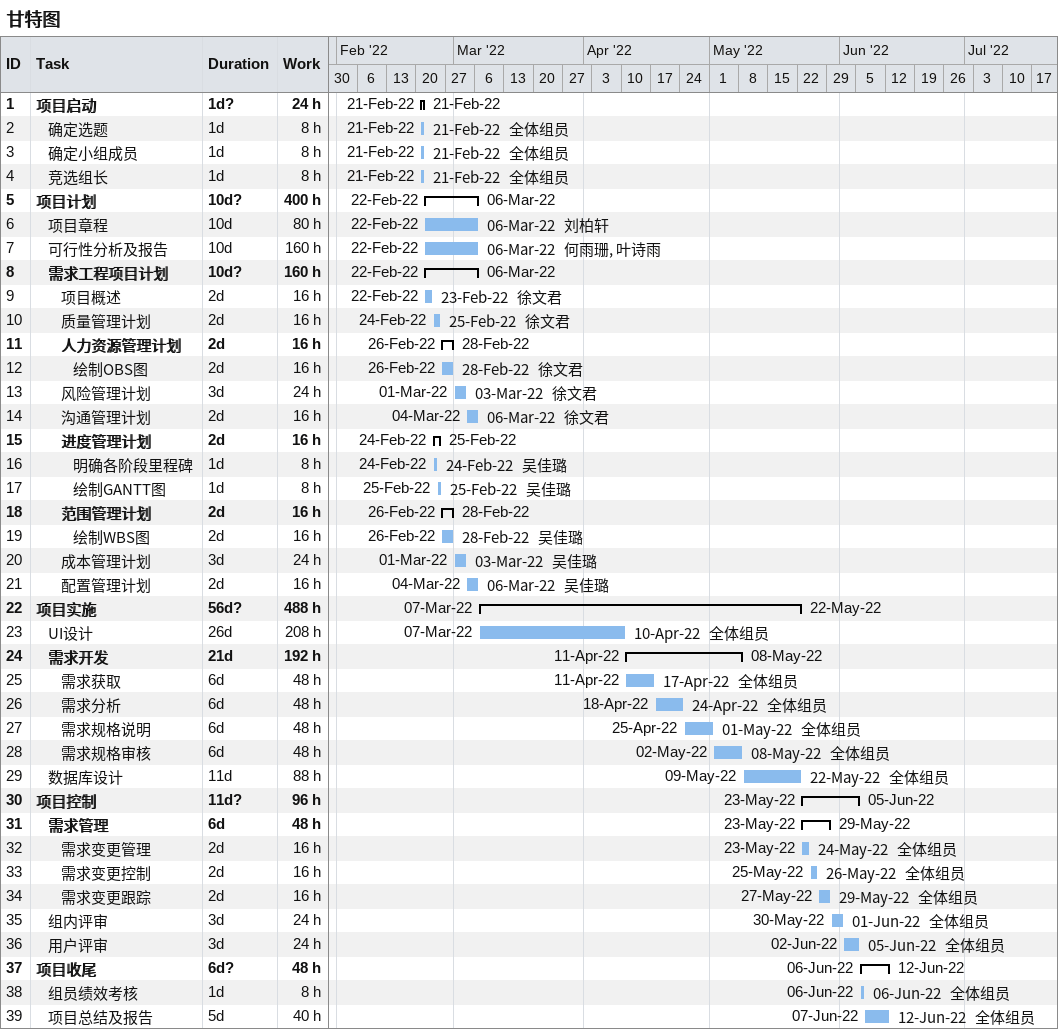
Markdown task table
甘特图

| ID | Level | Task | Duration | Start | Finish | Resources | Work (h) |
|---|---|---|---|---|---|---|---|
| 1 | 1 | **项目启动** | 1d? | 2022-02-21 | 2022-02-21 |  | 24 |
| 2 | 2 | 确定选题 | 1d | 2022-02-21 | 2022-02-21 | 全体组员 | 8 |
| 3 | 2 | 确定小组成员 | 1d | 2022-02-21 | 2022-02-21 | 全体组员 | 8 |
| 4 | 2 | 竞选组长 | 1d | 2022-02-21 | 2022-02-21 | 全体组员 | 8 |
| 5 | 1 | **项目计划** | 10d? | 2022-02-22 | 2022-03-06 |  | 400 |
| 6 | 2 | 项目章程 | 10d | 2022-02-22 | 2022-03-06 | 刘柏轩 | 80 |
| 7 | 2 | 可行性分析及报告 | 10d | 2022-02-22 | 2022-03-06 | 何雨珊, 叶诗雨 | 160 |
| 8 | 2 | **需求工程项目计划** | 10d? | 2022-02-22 | 2022-03-06 |  | 160 |
| 9 | 3 | 项目概述 | 2d | 2022-02-22 | 2022-02-23 | 徐文君 | 16 |
| 10 | 3 | 质量管理计划 | 2d | 2022-02-24 | 2022-02-25 | 徐文君 | 16 |
| 11 | 3 | **人力资源管理计划** | 2d | 2022-02-26 | 2022-02-28 |  | 16 |
| 12 | 4 | 绘制OBS图 | 2d | 2022-02-26 | 2022-02-28 | 徐文君 | 16 |
| 13 | 3 | 风险管理计划 | 3d | 2022-03-01 | 2022-03-03 | 徐文君 | 24 |
| 14 | 3 | 沟通管理计划 | 2d | 2022-03-04 | 2022-03-06 | 徐文君 | 16 |
| 15 | 3 | **进度管理计划** | 2d | 2022-02-24 | 2022-02-25 |  | 16 |
| 16 | 4 | 明确各阶段里程碑 | 1d | 2022-02-24 | 2022-02-24 | 吴佳璐 | 8 |
| 17 | 4 | 绘制GANTT图 | 1d | 2022-02-25 | 2022-02-25 | 吴佳璐 | 8 |
| 18 | 3 | **范围管理计划** | 2d | 2022-02-26 | 2022-02-28 |  | 16 |
| 19 | 4 | 绘制WBS图 | 2d | 2022-02-26 | 2022-02-28 | 吴佳璐 | 16 |
| 20 | 3 | 成本管理计划 | 3d | 2022-03-01 | 2022-03-03 | 吴佳璐 | 24 |
| 21 | 3 | 配置管理计划 | 2d | 2022-03-04 | 2022-03-06 | 吴佳璐 | 16 |
| 22 | 1 | **项目实施** | 56d? | 2022-03-07 | 2022-05-22 |  | 488 |
| 23 | 2 | UI设计 | 26d | 2022-03-07 | 2022-04-10 | 全体组员 | 208 |
| 24 | 2 | **需求开发** | 21d | 2022-04-11 | 2022-05-08 |  | 192 |
| 25 | 3 | 需求获取 | 6d | 2022-04-11 | 2022-04-17 | 全体组员 | 48 |
| 26 | 3 | 需求分析 | 6d | 2022-04-18 | 2022-04-24 | 全体组员 | 48 |
| 27 | 3 | 需求规格说明 | 6d | 2022-04-25 | 2022-05-01 | 全体组员 | 48 |
| 28 | 3 | 需求规格审核 | 6d | 2022-05-02 | 2022-05-08 | 全体组员 | 48 |
| 29 | 2 | 数据库设计 | 11d | 2022-05-09 | 2022-05-22 | 全体组员 | 88 |
| 30 | 1 | **项目控制** | 11d? | 2022-05-23 | 2022-06-05 |  | 96 |
| 31 | 2 | **需求管理** | 6d | 2022-05-23 | 2022-05-29 |  | 48 |
| 32 | 3 | 需求变更管理 | 2d | 2022-05-23 | 2022-05-24 | 全体组员 | 16 |
| 33 | 3 | 需求变更控制 | 2d | 2022-05-25 | 2022-05-26 | 全体组员 | 16 |
| 34 | 3 | 需求变更跟踪 | 2d | 2022-05-27 | 2022-05-29 | 全体组员 | 16 |
| 35 | 2 | 组内评审 | 3d | 2022-05-30 | 2022-06-01 | 全体组员 | 24 |
| 36 | 2 | 用户评审 | 3d | 2022-06-02 | 2022-06-05 | 全体组员 | 24 |
| 37 | 1 | **项目收尾** | 6d? | 2022-06-06 | 2022-06-12 |  | 48 |
| 38 | 2 | 组员绩效考核 | 1d | 2022-06-06 | 2022-06-06 | 全体组员 | 8 |
| 39 | 2 | 项目总结及报告 | 5d | 2022-06-07 | 2022-06-12 | 全体组员 | 40 |
